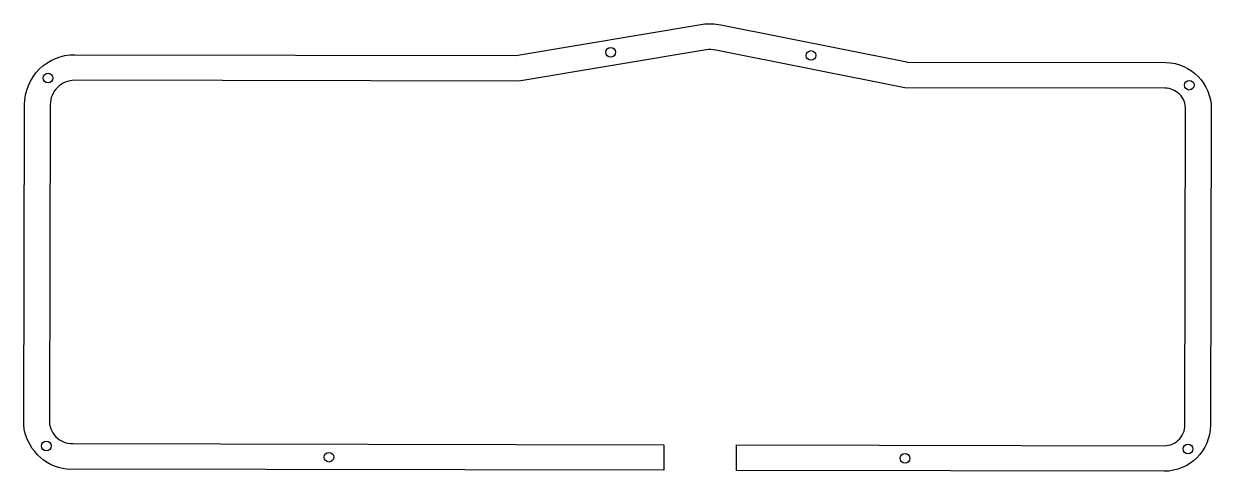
# Model space of a CAD drawing. Header units: millimetres. Extents: x -369 to 13, y -126 to 18.
import ezdxf

# ---------------------------------------------------------------- set-up
doc = ezdxf.new("R2010")
doc.units = ezdxf.units.MM
doc.layers.get('0').update_dxf_attribs({"linetype": 'CONTINUOUS'})

msp = doc.modelspace()

# ---------------------------------------------------------------- linework, layer by layer
msp.add_lwpolyline([(-139.42, -125.83), (-139.42, -125.76), (-139.4, -117.63), (-1.74, -117.9, 0.454012), (4.89, -110.35), (5.16, -9.74, 0.425734), (-1.5, -2.93), (-85.16, -2.77), (-146.04, 9.33, 0.081694), (-149.15, 9.44), (-209.46, -0.65), (-352.41, -0.38, 0.414782), (-360.26, -8.22), (-360.54, -109.51, 0.428522), (-353.02, -117.23), (-162.74, -117.59), (-162.76, -125.76), (-162.76, -125.79), (-354.93, -125.42, -0.354534), (-368.78, -111.22), (-368.5, -8.2, -0.414529), (-352.39, 7.86), (-210.43, 7.59), (-150.25, 17.65, -0.08214), (-144.43, 17.46), (-85.13, 5.68, -0.02474), (-84.36, 5.49), (-1.16, 5.33, -0.409604), (13.42, -9.59), (13.14, -111.27, -0.413979), (-1.75, -126.1)], format="xyb", close=True)
for centre in [(-179.88, 8.64), (-115.39, 7.61), (-360.95, 0.33), (6.34, -1.95), (-361.52, -117.97), (5.94, -118.93), (-270.56, -121.58), (-85.14, -121.94)]:
    msp.add_circle(centre, 1.55)

doc.saveas('drawing.dxf')
